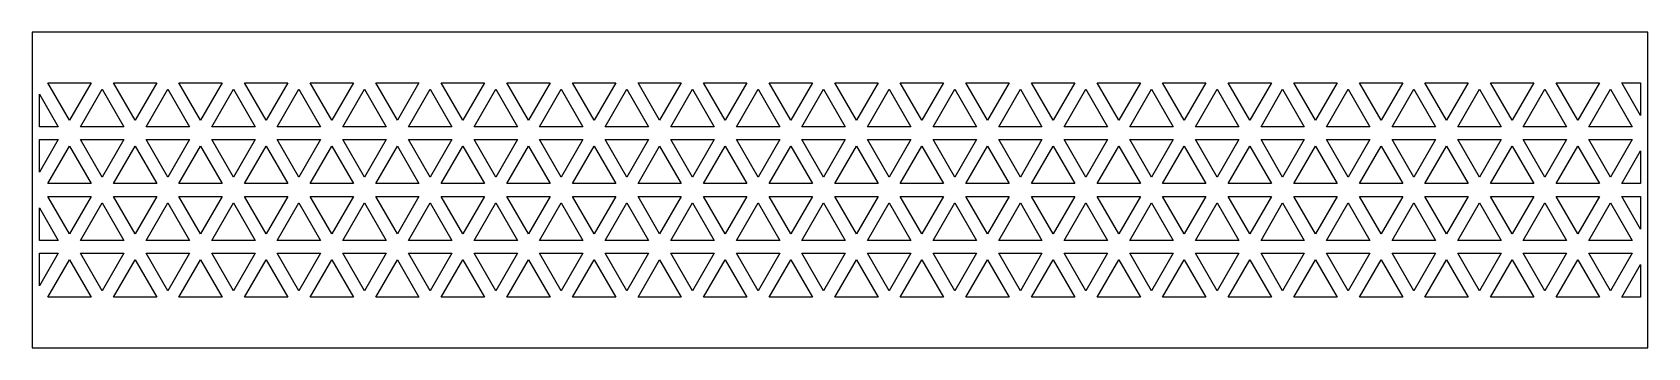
# Model space of a CAD drawing. Extents: x 148 to 1052, y 62 to 238.
import ezdxf

# ---------------------------------------------------------------- set-up
doc = ezdxf.new("R2010")
doc.units = 0

msp = doc.modelspace()

# ---------------------------------------------------------------- linework, layer by layer
at = {"layer": 'Layer 1'}
for p, q in [((1052.250026, 238.25), (147.750026, 238.25)), ((147.750026, 238.25), (147.750026, 61.75)), ((1052.250026, 61.75), (1052.250026, 238.25)), ((168.54617, 189), (156.421814, 210)), ((156.421814, 210), (180.670526, 210)), ((180.670526, 210), (168.54617, 189)), ((205.265647, 189), (193.141291, 210)), ((193.141291, 210), (217.390003, 210)), ((217.390003, 210), (205.265647, 189)), ((241.985124, 189), (229.860769, 210)), ((229.860769, 210), (254.10948, 210)), ((254.10948, 210), (241.985124, 189)), ((278.704601, 189), (266.580246, 210)), ((266.580246, 210), (290.828957, 210)), ((290.828957, 210), (278.704601, 189)), ((315.424078, 189), (303.299723, 210)), ((303.299723, 210), (327.548434, 210)), ((327.548434, 210), (315.424078, 189)), ((352.143556, 189), (340.0192, 210)), ((340.0192, 210), (364.267911, 210)), ((364.267911, 210), (352.143556, 189)), ((388.863033, 189), (376.738677, 210)), ((376.738677, 210), (400.987388, 210)), ((400.987388, 210), (388.863033, 189)), ((425.58251, 189), (413.458154, 210)), ((413.458154, 210), (437.706865, 210)), ((437.706865, 210), (425.58251, 189)), ((462.301987, 189), (450.177631, 210)), ((450.177631, 210), (474.426343, 210)), ((474.426343, 210), (462.301987, 189)), ((499.021464, 189), (486.897108, 210)), ((486.897108, 210), (511.14582, 210)), ((511.14582, 210), (499.021464, 189)), ((535.740941, 189), (523.616585, 210)), ((523.616585, 210), (547.865297, 210)), ((547.865297, 210), (535.740941, 189)), ((572.460418, 189), (560.336063, 210)), ((560.336063, 210), (584.584774, 210)), ((584.584774, 210), (572.460418, 189)), ((609.179895, 189), (597.05554, 210)), ((597.05554, 210), (621.304251, 210)), ((621.304251, 210), (609.179895, 189)), ((645.899372, 189), (633.775017, 210)), ((633.775017, 210), (658.023728, 210)), ((658.023728, 210), (645.899372, 189)), ((682.61885, 189), (670.494494, 210)), ((670.494494, 210), (694.743205, 210)), ((694.743205, 210), (682.61885, 189)), ((719.338327, 189), (707.213971, 210)), ((707.213971, 210), (731.462682, 210)), ((731.462682, 210), (719.338327, 189)), ((756.057804, 189), (743.933448, 210)), ((743.933448, 210), (768.18216, 210)), ((768.18216, 210), (756.057804, 189)), ((792.777281, 189), (780.652925, 210)), ((780.652925, 210), (804.901637, 210)), ((804.901637, 210), (792.777281, 189)), ((829.496758, 189), (817.372402, 210)), ((817.372402, 210), (841.621114, 210)), ((841.621114, 210), (829.496758, 189)), ((866.216235, 189), (854.09188, 210)), ((854.09188, 210), (878.340591, 210)), ((878.340591, 210), (866.216235, 189)), ((902.935712, 189), (890.811357, 210)), ((890.811357, 210), (915.060068, 210)), ((915.060068, 210), (902.935712, 189)), ((939.655189, 189), (927.530834, 210)), ((927.530834, 210), (951.779545, 210)), ((951.779545, 210), (939.655189, 189)), ((976.374667, 189), (964.250311, 210)), ((964.250311, 210), (988.499022, 210)), ((988.499022, 210), (976.374667, 189)), ((1013.094144, 189), (1000.969788, 210)), ((1000.969788, 210), (1025.218499, 210)), ((1025.218499, 210), (1013.094144, 189)), ((1037.689265, 210), (1048.250026, 210)), ((1048.250026, 191.708226), (1037.689265, 210)), ((1037.689265, 210), (1037.689265, 210)), ((1048.250026, 210), (1048.250026, 191.708226)), ((151.750026, 185.4), (151.750026, 203.691774)), ((151.750026, 203.691774), (162.310787, 185.4)), ((174.781553, 185.4), (186.905908, 206.4)), ((186.905908, 206.4), (199.030264, 185.4)), ((186.905908, 206.4), (186.905908, 206.4)), ((211.50103, 185.4), (223.625386, 206.4)), ((223.625386, 206.4), (235.749741, 185.4)), ((223.625386, 206.4), (223.625386, 206.4)), ((248.220507, 185.4), (260.344863, 206.4)), ((260.344863, 206.4), (272.469218, 185.4)), ((260.344863, 206.4), (260.344863, 206.4)), ((284.939984, 185.4), (297.06434, 206.4)), ((297.06434, 206.4), (309.188695, 185.4)), ((297.06434, 206.4), (297.06434, 206.4)), ((321.659461, 185.4), (333.783817, 206.4)), ((333.783817, 206.4), (345.908173, 185.4)), ((333.783817, 206.4), (333.783817, 206.4)), ((358.378938, 185.4), (370.503294, 206.4)), ((370.503294, 206.4), (382.62765, 185.4)), ((370.503294, 206.4), (370.503294, 206.4)), ((395.098416, 185.4), (407.222771, 206.4)), ((407.222771, 206.4), (419.347127, 185.4)), ((407.222771, 206.4), (407.222771, 206.4)), ((431.817893, 185.4), (443.942248, 206.4)), ((443.942248, 206.4), (456.066604, 185.4)), ((443.942248, 206.4), (443.942248, 206.4)), ((468.53737, 185.4), (480.661725, 206.4)), ((480.661725, 206.4), (492.786081, 185.4)), ((480.661725, 206.4), (480.661725, 206.4)), ((505.256847, 185.4), (517.381203, 206.4)), ((517.381203, 206.4), (529.505558, 185.4)), ((517.381203, 206.4), (517.381203, 206.4)), ((541.976324, 185.4), (554.10068, 206.4)), ((554.10068, 206.4), (566.225035, 185.4)), ((554.10068, 206.4), (554.10068, 206.4)), ((578.695801, 185.4), (590.820157, 206.4)), ((590.820157, 206.4), (602.944512, 185.4)), ((590.820157, 206.4), (590.820157, 206.4)), ((615.415278, 185.4), (627.539634, 206.4)), ((627.539634, 206.4), (639.66399, 185.4)), ((627.539634, 206.4), (627.539634, 206.4)), ((652.134755, 185.4), (664.259111, 206.4)), ((664.259111, 206.4), (676.383467, 185.4)), ((664.259111, 206.4), (664.259111, 206.4)), ((688.854233, 185.4), (700.978588, 206.4)), ((700.978588, 206.4), (713.102944, 185.4)), ((700.978588, 206.4), (700.978588, 206.4)), ((725.57371, 185.4), (737.698065, 206.4)), ((737.698065, 206.4), (749.822421, 185.4)), ((737.698065, 206.4), (737.698065, 206.4)), ((762.293187, 185.4), (774.417542, 206.4)), ((774.417542, 206.4), (786.541898, 185.4)), ((774.417542, 206.4), (774.417542, 206.4)), ((799.012664, 185.4), (811.13702, 206.4)), ((811.13702, 206.4), (823.261375, 185.4)), ((811.13702, 206.4), (811.13702, 206.4)), ((835.732141, 185.4), (847.856497, 206.4)), ((847.856497, 206.4), (859.980852, 185.4)), ((847.856497, 206.4), (847.856497, 206.4)), ((872.451618, 185.4), (884.575974, 206.4)), ((884.575974, 206.4), (896.700329, 185.4)), ((884.575974, 206.4), (884.575974, 206.4)), ((909.171095, 185.4), (921.295451, 206.4)), ((921.295451, 206.4), (933.419807, 185.4)), ((921.295451, 206.4), (921.295451, 206.4)), ((945.890572, 185.4), (958.014928, 206.4)), ((958.014928, 206.4), (970.139284, 185.4)), ((958.014928, 206.4), (958.014928, 206.4)), ((982.610049, 185.4), (994.734405, 206.4)), ((994.734405, 206.4), (1006.858761, 185.4)), ((994.734405, 206.4), (994.734405, 206.4)), ((1019.329527, 185.4), (1031.453882, 206.4)), ((1031.453882, 206.4), (1043.578238, 185.4)), ((1031.453882, 206.4), (1031.453882, 206.4)), ((162.310787, 185.4), (151.750026, 185.4)), ((151.750026, 185.4), (151.750026, 185.4)), ((168.54617, 189), (168.54617, 189)), ((199.030264, 185.4), (174.781553, 185.4)), ((205.265647, 189), (205.265647, 189)), ((235.749741, 185.4), (211.50103, 185.4)), ((241.985124, 189), (241.985124, 189)), ((272.469218, 185.4), (248.220507, 185.4)), ((278.704601, 189), (278.704601, 189)), ((309.188695, 185.4), (284.939984, 185.4)), ((315.424078, 189), (315.424078, 189)), ((345.908173, 185.4), (321.659461, 185.4)), ((352.143556, 189), (352.143556, 189)), ((382.62765, 185.4), (358.378938, 185.4)), ((388.863033, 189), (388.863033, 189)), ((419.347127, 185.4), (395.098416, 185.4)), ((425.58251, 189), (425.58251, 189)), ((456.066604, 185.4), (431.817893, 185.4)), ((462.301987, 189), (462.301987, 189)), ((492.786081, 185.4), (468.53737, 185.4)), ((499.021464, 189), (499.021464, 189)), ((529.505558, 185.4), (505.256847, 185.4)), ((535.740941, 189), (535.740941, 189)), ((566.225035, 185.4), (541.976324, 185.4)), ((572.460418, 189), (572.460418, 189)), ((602.944512, 185.4), (578.695801, 185.4)), ((609.179895, 189), (609.179895, 189)), ((639.66399, 185.4), (615.415278, 185.4)), ((645.899372, 189), (645.899372, 189)), ((676.383467, 185.4), (652.134755, 185.4)), ((682.61885, 189), (682.61885, 189)), ((713.102944, 185.4), (688.854233, 185.4)), ((719.338327, 189), (719.338327, 189)), ((749.822421, 185.4), (725.57371, 185.4)), ((756.057804, 189), (756.057804, 189)), ((786.541898, 185.4), (762.293187, 185.4)), ((792.777281, 189), (792.777281, 189)), ((823.261375, 185.4), (799.012664, 185.4)), ((829.496758, 189), (829.496758, 189)), ((859.980852, 185.4), (835.732141, 185.4)), ((866.216235, 189), (866.216235, 189)), ((896.700329, 185.4), (872.451618, 185.4)), ((902.935712, 189), (902.935712, 189)), ((933.419807, 185.4), (909.171095, 185.4)), ((939.655189, 189), (939.655189, 189)), ((970.139284, 185.4), (945.890572, 185.4)), ((976.374667, 189), (976.374667, 189)), ((1006.858761, 185.4), (982.610049, 185.4)), ((1013.094144, 189), (1013.094144, 189)), ((1043.578238, 185.4), (1019.329527, 185.4)), ((151.750026, 178.2), (162.310787, 178.2)), ((162.310787, 178.2), (151.750026, 159.908226)), ((151.750026, 159.908226), (151.750026, 178.2)), ((151.750026, 178.2), (151.750026, 178.2)), ((156.421814, 153.6), (168.54617, 174.6)), ((168.54617, 174.6), (180.670526, 153.6)), ((168.54617, 174.6), (168.54617, 174.6)), ((186.905908, 157.2), (174.781553, 178.2)), ((174.781553, 178.2), (199.030264, 178.2)), ((199.030264, 178.2), (186.905908, 157.2)), ((193.141291, 153.6), (205.265647, 174.6)), ((205.265647, 174.6), (217.390003, 153.6)), ((205.265647, 174.6), (205.265647, 174.6)), ((223.625386, 157.2), (211.50103, 178.2)), ((211.50103, 178.2), (235.749741, 178.2)), ((235.749741, 178.2), (223.625386, 157.2)), ((229.860769, 153.6), (241.985124, 174.6)), ((241.985124, 174.6), (254.10948, 153.6)), ((241.985124, 174.6), (241.985124, 174.6)), ((260.344863, 157.2), (248.220507, 178.2)), ((248.220507, 178.2), (272.469218, 178.2)), ((272.469218, 178.2), (260.344863, 157.2)), ((266.580246, 153.6), (278.704601, 174.6)), ((278.704601, 174.6), (290.828957, 153.6)), ((278.704601, 174.6), (278.704601, 174.6)), ((297.06434, 157.2), (284.939984, 178.2)), ((284.939984, 178.2), (309.188695, 178.2)), ((309.188695, 178.2), (297.06434, 157.2)), ((303.299723, 153.6), (315.424078, 174.6)), ((315.424078, 174.6), (327.548434, 153.6)), ((315.424078, 174.6), (315.424078, 174.6)), ((333.783817, 157.2), (321.659461, 178.2)), ((321.659461, 178.2), (345.908173, 178.2)), ((345.908173, 178.2), (333.783817, 157.2)), ((340.0192, 153.6), (352.143556, 174.6)), ((352.143556, 174.6), (364.267911, 153.6)), ((352.143556, 174.6), (352.143556, 174.6)), ((370.503294, 157.2), (358.378938, 178.2)), ((358.378938, 178.2), (382.62765, 178.2)), ((382.62765, 178.2), (370.503294, 157.2)), ((376.738677, 153.6), (388.863033, 174.6)), ((388.863033, 174.6), (400.987388, 153.6)), ((388.863033, 174.6), (388.863033, 174.6)), ((407.222771, 157.2), (395.098416, 178.2)), ((395.098416, 178.2), (419.347127, 178.2)), ((419.347127, 178.2), (407.222771, 157.2)), ((413.458154, 153.6), (425.58251, 174.6)), ((425.58251, 174.6), (437.706865, 153.6)), ((425.58251, 174.6), (425.58251, 174.6)), ((443.942248, 157.2), (431.817893, 178.2)), ((431.817893, 178.2), (456.066604, 178.2)), ((456.066604, 178.2), (443.942248, 157.2)), ((450.177631, 153.6), (462.301987, 174.6)), ((462.301987, 174.6), (474.426343, 153.6)), ((462.301987, 174.6), (462.301987, 174.6)), ((480.661725, 157.2), (468.53737, 178.2)), ((468.53737, 178.2), (492.786081, 178.2)), ((492.786081, 178.2), (480.661725, 157.2)), ((486.897108, 153.6), (499.021464, 174.6)), ((499.021464, 174.6), (511.14582, 153.6)), ((499.021464, 174.6), (499.021464, 174.6)), ((517.381203, 157.2), (505.256847, 178.2)), ((505.256847, 178.2), (529.505558, 178.2)), ((529.505558, 178.2), (517.381203, 157.2)), ((523.616585, 153.6), (535.740941, 174.6)), ((535.740941, 174.6), (547.865297, 153.6)), ((535.740941, 174.6), (535.740941, 174.6)), ((554.10068, 157.2), (541.976324, 178.2)), ((541.976324, 178.2), (566.225035, 178.2)), ((566.225035, 178.2), (554.10068, 157.2)), ((560.336063, 153.6), (572.460418, 174.6)), ((572.460418, 174.6), (584.584774, 153.6)), ((572.460418, 174.6), (572.460418, 174.6)), ((590.820157, 157.2), (578.695801, 178.2)), ((578.695801, 178.2), (602.944512, 178.2)), ((602.944512, 178.2), (590.820157, 157.2)), ((597.05554, 153.6), (609.179895, 174.6)), ((609.179895, 174.6), (621.304251, 153.6)), ((609.179895, 174.6), (609.179895, 174.6)), ((627.539634, 157.2), (615.415278, 178.2)), ((615.415278, 178.2), (639.66399, 178.2)), ((639.66399, 178.2), (627.539634, 157.2)), ((633.775017, 153.6), (645.899372, 174.6)), ((645.899372, 174.6), (658.023728, 153.6)), ((645.899372, 174.6), (645.899372, 174.6)), ((664.259111, 157.2), (652.134755, 178.2)), ((652.134755, 178.2), (676.383467, 178.2)), ((676.383467, 178.2), (664.259111, 157.2)), ((670.494494, 153.6), (682.61885, 174.6)), ((682.61885, 174.6), (694.743205, 153.6)), ((682.61885, 174.6), (682.61885, 174.6)), ((700.978588, 157.2), (688.854233, 178.2)), ((688.854233, 178.2), (713.102944, 178.2)), ((713.102944, 178.2), (700.978588, 157.2)), ((707.213971, 153.6), (719.338327, 174.6)), ((719.338327, 174.6), (731.462682, 153.6)), ((719.338327, 174.6), (719.338327, 174.6)), ((737.698065, 157.2), (725.57371, 178.2)), ((725.57371, 178.2), (749.822421, 178.2)), ((749.822421, 178.2), (737.698065, 157.2)), ((743.933448, 153.6), (756.057804, 174.6)), ((756.057804, 174.6), (768.18216, 153.6)), ((756.057804, 174.6), (756.057804, 174.6)), ((774.417542, 157.2), (762.293187, 178.2)), ((762.293187, 178.2), (786.541898, 178.2)), ((786.541898, 178.2), (774.417542, 157.2)), ((780.652925, 153.6), (792.777281, 174.6)), ((792.777281, 174.6), (804.901637, 153.6)), ((792.777281, 174.6), (792.777281, 174.6)), ((811.13702, 157.2), (799.012664, 178.2)), ((799.012664, 178.2), (823.261375, 178.2)), ((823.261375, 178.2), (811.13702, 157.2)), ((817.372402, 153.6), (829.496758, 174.6)), ((829.496758, 174.6), (841.621114, 153.6)), ((829.496758, 174.6), (829.496758, 174.6)), ((847.856497, 157.2), (835.732141, 178.2)), ((835.732141, 178.2), (859.980852, 178.2)), ((859.980852, 178.2), (847.856497, 157.2)), ((854.09188, 153.6), (866.216235, 174.6)), ((866.216235, 174.6), (878.340591, 153.6)), ((866.216235, 174.6), (866.216235, 174.6)), ((884.575974, 157.2), (872.451618, 178.2)), ((872.451618, 178.2), (896.700329, 178.2)), ((896.700329, 178.2), (884.575974, 157.2)), ((890.811357, 153.6), (902.935712, 174.6)), ((902.935712, 174.6), (915.060068, 153.6)), ((902.935712, 174.6), (902.935712, 174.6)), ((921.295451, 157.2), (909.171095, 178.2)), ((909.171095, 178.2), (933.419807, 178.2)), ((933.419807, 178.2), (921.295451, 157.2)), ((927.530834, 153.6), (939.655189, 174.6)), ((939.655189, 174.6), (951.779545, 153.6)), ((939.655189, 174.6), (939.655189, 174.6)), ((958.014928, 157.2), (945.890572, 178.2)), ((945.890572, 178.2), (970.139284, 178.2)), ((970.139284, 178.2), (958.014928, 157.2)), ((964.250311, 153.6), (976.374667, 174.6)), ((976.374667, 174.6), (988.499022, 153.6)), ((976.374667, 174.6), (976.374667, 174.6)), ((994.734405, 157.2), (982.610049, 178.2)), ((982.610049, 178.2), (1006.858761, 178.2)), ((1006.858761, 178.2), (994.734405, 157.2)), ((1000.969788, 153.6), (1013.094144, 174.6)), ((1013.094144, 174.6), (1025.218499, 153.6)), ((1013.094144, 174.6), (1013.094144, 174.6)), ((1031.453882, 157.2), (1019.329527, 178.2)), ((1019.329527, 178.2), (1043.578238, 178.2)), ((1043.578238, 178.2), (1031.453882, 157.2)), ((1037.689265, 153.6), (1048.250026, 171.891774)), ((1048.250026, 171.891774), (1048.250026, 153.6)), ((186.905908, 157.2), (186.905908, 157.2)), ((223.625386, 157.2), (223.625386, 157.2)), ((260.344863, 157.2), (260.344863, 157.2)), ((297.06434, 157.2), (297.06434, 157.2)), ((333.783817, 157.2), (333.783817, 157.2)), ((370.503294, 157.2), (370.503294, 157.2)), ((407.222771, 157.2), (407.222771, 157.2)), ((443.942248, 157.2), (443.942248, 157.2)), ((480.661725, 157.2), (480.661725, 157.2)), ((517.381203, 157.2), (517.381203, 157.2)), ((554.10068, 157.2), (554.10068, 157.2)), ((590.820157, 157.2), (590.820157, 157.2)), ((627.539634, 157.2), (627.539634, 157.2)), ((664.259111, 157.2), (664.259111, 157.2)), ((700.978588, 157.2), (700.978588, 157.2)), ((737.698065, 157.2), (737.698065, 157.2)), ((774.417542, 157.2), (774.417542, 157.2)), ((811.13702, 157.2), (811.13702, 157.2)), ((847.856497, 157.2), (847.856497, 157.2)), ((884.575974, 157.2), (884.575974, 157.2)), ((921.295451, 157.2), (921.295451, 157.2)), ((958.014928, 157.2), (958.014928, 157.2)), ((994.734405, 157.2), (994.734405, 157.2)), ((1031.453882, 157.2), (1031.453882, 157.2)), ((180.670526, 153.6), (156.421814, 153.6)), ((168.54617, 125.4), (156.421814, 146.4)), ((156.421814, 146.4), (180.670526, 146.4)), ((180.670526, 146.4), (168.54617, 125.4)), ((217.390003, 153.6), (193.141291, 153.6)), ((205.265647, 125.4), (193.141291, 146.4)), ((193.141291, 146.4), (217.390003, 146.4)), ((217.390003, 146.4), (205.265647, 125.4)), ((254.10948, 153.6), (229.860769, 153.6)), ((241.985124, 125.4), (229.860769, 146.4)), ((229.860769, 146.4), (254.10948, 146.4)), ((254.10948, 146.4), (241.985124, 125.4)), ((290.828957, 153.6), (266.580246, 153.6)), ((278.704601, 125.4), (266.580246, 146.4)), ((266.580246, 146.4), (290.828957, 146.4)), ((290.828957, 146.4), (278.704601, 125.4)), ((327.548434, 153.6), (303.299723, 153.6)), ((315.424078, 125.4), (303.299723, 146.4)), ((303.299723, 146.4), (327.548434, 146.4)), ((327.548434, 146.4), (315.424078, 125.4)), ((364.267911, 153.6), (340.0192, 153.6)), ((352.143556, 125.4), (340.0192, 146.4)), ((340.0192, 146.4), (364.267911, 146.4)), ((364.267911, 146.4), (352.143556, 125.4)), ((400.987388, 153.6), (376.738677, 153.6)), ((388.863033, 125.4), (376.738677, 146.4)), ((376.738677, 146.4), (400.987388, 146.4)), ((400.987388, 146.4), (388.863033, 125.4)), ((437.706865, 153.6), (413.458154, 153.6)), ((425.58251, 125.4), (413.458154, 146.4)), ((413.458154, 146.4), (437.706865, 146.4)), ((437.706865, 146.4), (425.58251, 125.4)), ((474.426343, 153.6), (450.177631, 153.6)), ((462.301987, 125.4), (450.177631, 146.4)), ((450.177631, 146.4), (474.426343, 146.4)), ((474.426343, 146.4), (462.301987, 125.4)), ((511.14582, 153.6), (486.897108, 153.6)), ((499.021464, 125.4), (486.897108, 146.4)), ((486.897108, 146.4), (511.14582, 146.4)), ((511.14582, 146.4), (499.021464, 125.4)), ((547.865297, 153.6), (523.616585, 153.6)), ((535.740941, 125.4), (523.616585, 146.4)), ((523.616585, 146.4), (547.865297, 146.4)), ((547.865297, 146.4), (535.740941, 125.4)), ((584.584774, 153.6), (560.336063, 153.6)), ((572.460418, 125.4), (560.336063, 146.4)), ((560.336063, 146.4), (584.584774, 146.4)), ((584.584774, 146.4), (572.460418, 125.4)), ((621.304251, 153.6), (597.05554, 153.6)), ((609.179895, 125.4), (597.05554, 146.4)), ((597.05554, 146.4), (621.304251, 146.4)), ((621.304251, 146.4), (609.179895, 125.4)), ((658.023728, 153.6), (633.775017, 153.6)), ((645.899372, 125.4), (633.775017, 146.4)), ((633.775017, 146.4), (658.023728, 146.4)), ((658.023728, 146.4), (645.899372, 125.4)), ((694.743205, 153.6), (670.494494, 153.6)), ((682.61885, 125.4), (670.494494, 146.4)), ((670.494494, 146.4), (694.743205, 146.4)), ((694.743205, 146.4), (682.61885, 125.4)), ((731.462682, 153.6), (707.213971, 153.6)), ((719.338327, 125.4), (707.213971, 146.4)), ((707.213971, 146.4), (731.462682, 146.4)), ((731.462682, 146.4), (719.338327, 125.4)), ((768.18216, 153.6), (743.933448, 153.6)), ((756.057804, 125.4), (743.933448, 146.4)), ((743.933448, 146.4), (768.18216, 146.4)), ((768.18216, 146.4), (756.057804, 125.4)), ((804.901637, 153.6), (780.652925, 153.6)), ((792.777281, 125.4), (780.652925, 146.4)), ((780.652925, 146.4), (804.901637, 146.4)), ((804.901637, 146.4), (792.777281, 125.4)), ((841.621114, 153.6), (817.372402, 153.6)), ((829.496758, 125.4), (817.372402, 146.4)), ((817.372402, 146.4), (841.621114, 146.4)), ((841.621114, 146.4), (829.496758, 125.4)), ((878.340591, 153.6), (854.09188, 153.6)), ((866.216235, 125.4), (854.09188, 146.4)), ((854.09188, 146.4), (878.340591, 146.4)), ((878.340591, 146.4), (866.216235, 125.4)), ((915.060068, 153.6), (890.811357, 153.6)), ((902.935712, 125.4), (890.811357, 146.4)), ((890.811357, 146.4), (915.060068, 146.4)), ((915.060068, 146.4), (902.935712, 125.4)), ((951.779545, 153.6), (927.530834, 153.6)), ((939.655189, 125.4), (927.530834, 146.4)), ((927.530834, 146.4), (951.779545, 146.4)), ((951.779545, 146.4), (939.655189, 125.4)), ((988.499022, 153.6), (964.250311, 153.6)), ((976.374667, 125.4), (964.250311, 146.4)), ((964.250311, 146.4), (988.499022, 146.4)), ((988.499022, 146.4), (976.374667, 125.4)), ((1025.218499, 153.6), (1000.969788, 153.6)), ((1013.094144, 125.4), (1000.969788, 146.4)), ((1000.969788, 146.4), (1025.218499, 146.4)), ((1025.218499, 146.4), (1013.094144, 125.4)), ((1048.250026, 153.6), (1037.689265, 153.6)), ((1037.689265, 153.6), (1037.689265, 153.6)), ((1037.689265, 146.4), (1048.250026, 146.4)), ((1048.250026, 128.108226), (1037.689265, 146.4)), ((1037.689265, 146.4), (1037.689265, 146.4)), ((1048.250026, 146.4), (1048.250026, 128.108226)), ((151.750026, 121.8), (151.750026, 140.091774)), ((151.750026, 140.091774), (162.310787, 121.8)), ((174.781553, 121.8), (186.905908, 142.8)), ((186.905908, 142.8), (199.030264, 121.8)), ((186.905908, 142.8), (186.905908, 142.8)), ((211.50103, 121.8), (223.625386, 142.8)), ((223.625386, 142.8), (235.749741, 121.8)), ((223.625386, 142.8), (223.625386, 142.8)), ((248.220507, 121.8), (260.344863, 142.8)), ((260.344863, 142.8), (272.469218, 121.8)), ((260.344863, 142.8), (260.344863, 142.8)), ((284.939984, 121.8), (297.06434, 142.8)), ((297.06434, 142.8), (309.188695, 121.8)), ((297.06434, 142.8), (297.06434, 142.8)), ((321.659461, 121.8), (333.783817, 142.8)), ((333.783817, 142.8), (345.908173, 121.8)), ((333.783817, 142.8), (333.783817, 142.8)), ((358.378938, 121.8), (370.503294, 142.8)), ((370.503294, 142.8), (382.62765, 121.8)), ((370.503294, 142.8), (370.503294, 142.8)), ((395.098416, 121.8), (407.222771, 142.8)), ((407.222771, 142.8), (419.347127, 121.8)), ((407.222771, 142.8), (407.222771, 142.8)), ((431.817893, 121.8), (443.942248, 142.8)), ((443.942248, 142.8), (456.066604, 121.8)), ((443.942248, 142.8), (443.942248, 142.8)), ((468.53737, 121.8), (480.661725, 142.8)), ((480.661725, 142.8), (492.786081, 121.8)), ((480.661725, 142.8), (480.661725, 142.8)), ((505.256847, 121.8), (517.381203, 142.8)), ((517.381203, 142.8), (529.505558, 121.8)), ((517.381203, 142.8), (517.381203, 142.8)), ((541.976324, 121.8), (554.10068, 142.8)), ((554.10068, 142.8), (566.225035, 121.8)), ((554.10068, 142.8), (554.10068, 142.8)), ((578.695801, 121.8), (590.820157, 142.8)), ((590.820157, 142.8), (602.944512, 121.8)), ((590.820157, 142.8), (590.820157, 142.8)), ((615.415278, 121.8), (627.539634, 142.8)), ((627.539634, 142.8), (639.66399, 121.8)), ((627.539634, 142.8), (627.539634, 142.8)), ((652.134755, 121.8), (664.259111, 142.8)), ((664.259111, 142.8), (676.383467, 121.8)), ((664.259111, 142.8), (664.259111, 142.8)), ((688.854233, 121.8), (700.978588, 142.8)), ((700.978588, 142.8), (713.102944, 121.8)), ((700.978588, 142.8), (700.978588, 142.8)), ((725.57371, 121.8), (737.698065, 142.8)), ((737.698065, 142.8), (749.822421, 121.8)), ((737.698065, 142.8), (737.698065, 142.8)), ((762.293187, 121.8), (774.417542, 142.8)), ((774.417542, 142.8), (786.541898, 121.8)), ((774.417542, 142.8), (774.417542, 142.8)), ((799.012664, 121.8), (811.13702, 142.8)), ((811.13702, 142.8), (823.261375, 121.8)), ((811.13702, 142.8), (811.13702, 142.8)), ((835.732141, 121.8), (847.856497, 142.8)), ((847.856497, 142.8), (859.980852, 121.8)), ((847.856497, 142.8), (847.856497, 142.8)), ((872.451618, 121.8), (884.575974, 142.8)), ((884.575974, 142.8), (896.700329, 121.8)), ((884.575974, 142.8), (884.575974, 142.8)), ((909.171095, 121.8), (921.295451, 142.8)), ((921.295451, 142.8), (933.419807, 121.8)), ((921.295451, 142.8), (921.295451, 142.8)), ((945.890572, 121.8), (958.014928, 142.8)), ((958.014928, 142.8), (970.139284, 121.8)), ((958.014928, 142.8), (958.014928, 142.8)), ((982.610049, 121.8), (994.734405, 142.8)), ((994.734405, 142.8), (1006.858761, 121.8)), ((994.734405, 142.8), (994.734405, 142.8)), ((1019.329527, 121.8), (1031.453882, 142.8)), ((1031.453882, 142.8), (1043.578238, 121.8)), ((1031.453882, 142.8), (1031.453882, 142.8)), ((162.310787, 121.8), (151.750026, 121.8)), ((151.750026, 121.8), (151.750026, 121.8)), ((168.54617, 125.4), (168.54617, 125.4)), ((199.030264, 121.8), (174.781553, 121.8)), ((205.265647, 125.4), (205.265647, 125.4)), ((235.749741, 121.8), (211.50103, 121.8)), ((241.985124, 125.4), (241.985124, 125.4)), ((272.469218, 121.8), (248.220507, 121.8)), ((278.704601, 125.4), (278.704601, 125.4)), ((309.188695, 121.8), (284.939984, 121.8)), ((315.424078, 125.4), (315.424078, 125.4)), ((345.908173, 121.8), (321.659461, 121.8)), ((352.143556, 125.4), (352.143556, 125.4)), ((382.62765, 121.8), (358.378938, 121.8)), ((388.863033, 125.4), (388.863033, 125.4)), ((419.347127, 121.8), (395.098416, 121.8)), ((425.58251, 125.4), (425.58251, 125.4)), ((456.066604, 121.8), (431.817893, 121.8)), ((462.301987, 125.4), (462.301987, 125.4)), ((492.786081, 121.8), (468.53737, 121.8)), ((499.021464, 125.4), (499.021464, 125.4)), ((529.505558, 121.8), (505.256847, 121.8)), ((535.740941, 125.4), (535.740941, 125.4)), ((566.225035, 121.8), (541.976324, 121.8)), ((572.460418, 125.4), (572.460418, 125.4)), ((602.944512, 121.8), (578.695801, 121.8)), ((609.179895, 125.4), (609.179895, 125.4)), ((639.66399, 121.8), (615.415278, 121.8)), ((645.899372, 125.4), (645.899372, 125.4)), ((676.383467, 121.8), (652.134755, 121.8)), ((682.61885, 125.4), (682.61885, 125.4)), ((713.102944, 121.8), (688.854233, 121.8)), ((719.338327, 125.4), (719.338327, 125.4)), ((749.822421, 121.8), (725.57371, 121.8)), ((756.057804, 125.4), (756.057804, 125.4)), ((786.541898, 121.8), (762.293187, 121.8)), ((792.777281, 125.4), (792.777281, 125.4)), ((823.261375, 121.8), (799.012664, 121.8)), ((829.496758, 125.4), (829.496758, 125.4)), ((859.980852, 121.8), (835.732141, 121.8)), ((866.216235, 125.4), (866.216235, 125.4)), ((896.700329, 121.8), (872.451618, 121.8)), ((902.935712, 125.4), (902.935712, 125.4)), ((933.419807, 121.8), (909.171095, 121.8)), ((939.655189, 125.4), (939.655189, 125.4)), ((970.139284, 121.8), (945.890572, 121.8)), ((976.374667, 125.4), (976.374667, 125.4)), ((1006.858761, 121.8), (982.610049, 121.8)), ((1013.094144, 125.4), (1013.094144, 125.4)), ((1043.578238, 121.8), (1019.329527, 121.8)), ((151.750026, 114.6), (162.310787, 114.6)), ((162.310787, 114.6), (151.750026, 96.308226)), ((151.750026, 96.308226), (151.750026, 114.6)), ((151.750026, 114.6), (151.750026, 114.6)), ((156.421814, 90), (168.54617, 111)), ((168.54617, 111), (180.670526, 90)), ((168.54617, 111), (168.54617, 111)), ((186.905908, 93.6), (174.781553, 114.6)), ((174.781553, 114.6), (199.030264, 114.6)), ((199.030264, 114.6), (186.905908, 93.6)), ((193.141291, 90), (205.265647, 111)), ((205.265647, 111), (217.390003, 90)), ((205.265647, 111), (205.265647, 111)), ((223.625386, 93.6), (211.50103, 114.6)), ((211.50103, 114.6), (235.749741, 114.6)), ((235.749741, 114.6), (223.625386, 93.6)), ((229.860769, 90), (241.985124, 111)), ((241.985124, 111), (254.10948, 90)), ((241.985124, 111), (241.985124, 111)), ((260.344863, 93.6), (248.220507, 114.6)), ((248.220507, 114.6), (272.469218, 114.6)), ((272.469218, 114.6), (260.344863, 93.6)), ((266.580246, 90), (278.704601, 111)), ((278.704601, 111), (290.828957, 90)), ((278.704601, 111), (278.704601, 111)), ((297.06434, 93.6), (284.939984, 114.6)), ((284.939984, 114.6), (309.188695, 114.6)), ((309.188695, 114.6), (297.06434, 93.6)), ((303.299723, 90), (315.424078, 111)), ((315.424078, 111), (327.548434, 90)), ((315.424078, 111), (315.424078, 111)), ((333.783817, 93.6), (321.659461, 114.6)), ((321.659461, 114.6), (345.908173, 114.6)), ((345.908173, 114.6), (333.783817, 93.6)), ((340.0192, 90), (352.143556, 111)), ((352.143556, 111), (364.267911, 90)), ((352.143556, 111), (352.143556, 111)), ((370.503294, 93.6), (358.378938, 114.6)), ((358.378938, 114.6), (382.62765, 114.6)), ((382.62765, 114.6), (370.503294, 93.6)), ((376.738677, 90), (388.863033, 111)), ((388.863033, 111), (400.987388, 90)), ((388.863033, 111), (388.863033, 111)), ((407.222771, 93.6), (395.098416, 114.6)), ((395.098416, 114.6), (419.347127, 114.6)), ((419.347127, 114.6), (407.222771, 93.6)), ((413.458154, 90), (425.58251, 111)), ((425.58251, 111), (437.706865, 90)), ((425.58251, 111), (425.58251, 111)), ((443.942248, 93.6), (431.817893, 114.6)), ((431.817893, 114.6), (456.066604, 114.6)), ((456.066604, 114.6), (443.942248, 93.6)), ((450.177631, 90), (462.301987, 111)), ((462.301987, 111), (474.426343, 90)), ((462.301987, 111), (462.301987, 111)), ((480.661725, 93.6), (468.53737, 114.6)), ((468.53737, 114.6), (492.786081, 114.6)), ((492.786081, 114.6), (480.661725, 93.6)), ((486.897108, 90), (499.021464, 111)), ((499.021464, 111), (511.14582, 90)), ((499.021464, 111), (499.021464, 111)), ((517.381203, 93.6), (505.256847, 114.6)), ((505.256847, 114.6), (529.505558, 114.6)), ((529.505558, 114.6), (517.381203, 93.6)), ((523.616585, 90), (535.740941, 111)), ((535.740941, 111), (547.865297, 90)), ((535.740941, 111), (535.740941, 111)), ((554.10068, 93.6), (541.976324, 114.6)), ((541.976324, 114.6), (566.225035, 114.6)), ((566.225035, 114.6), (554.10068, 93.6)), ((560.336063, 90), (572.460418, 111)), ((572.460418, 111), (584.584774, 90)), ((572.460418, 111), (572.460418, 111)), ((590.820157, 93.6), (578.695801, 114.6)), ((578.695801, 114.6), (602.944512, 114.6)), ((602.944512, 114.6), (590.820157, 93.6)), ((597.05554, 90), (609.179895, 111)), ((609.179895, 111), (621.304251, 90)), ((609.179895, 111), (609.179895, 111)), ((627.539634, 93.6), (615.415278, 114.6)), ((615.415278, 114.6), (639.66399, 114.6)), ((639.66399, 114.6), (627.539634, 93.6)), ((633.775017, 90), (645.899372, 111)), ((645.899372, 111), (658.023728, 90)), ((645.899372, 111), (645.899372, 111)), ((664.259111, 93.6), (652.134755, 114.6)), ((652.134755, 114.6), (676.383467, 114.6)), ((676.383467, 114.6), (664.259111, 93.6)), ((670.494494, 90), (682.61885, 111)), ((682.61885, 111), (694.743205, 90)), ((682.61885, 111), (682.61885, 111)), ((700.978588, 93.6), (688.854233, 114.6)), ((688.854233, 114.6), (713.102944, 114.6)), ((713.102944, 114.6), (700.978588, 93.6)), ((707.213971, 90), (719.338327, 111)), ((719.338327, 111), (731.462682, 90)), ((719.338327, 111), (719.338327, 111)), ((737.698065, 93.6), (725.57371, 114.6)), ((725.57371, 114.6), (749.822421, 114.6)), ((749.822421, 114.6), (737.698065, 93.6)), ((743.933448, 90), (756.057804, 111)), ((756.057804, 111), (768.18216, 90)), ((756.057804, 111), (756.057804, 111)), ((774.417542, 93.6), (762.293187, 114.6)), ((762.293187, 114.6), (786.541898, 114.6)), ((786.541898, 114.6), (774.417542, 93.6)), ((780.652925, 90), (792.777281, 111)), ((792.777281, 111), (804.901637, 90)), ((792.777281, 111), (792.777281, 111)), ((811.13702, 93.6), (799.012664, 114.6)), ((799.012664, 114.6), (823.261375, 114.6)), ((823.261375, 114.6), (811.13702, 93.6)), ((817.372402, 90), (829.496758, 111)), ((829.496758, 111), (841.621114, 90)), ((829.496758, 111), (829.496758, 111)), ((847.856497, 93.6), (835.732141, 114.6)), ((835.732141, 114.6), (859.980852, 114.6)), ((859.980852, 114.6), (847.856497, 93.6)), ((854.09188, 90), (866.216235, 111)), ((866.216235, 111), (878.340591, 90)), ((866.216235, 111), (866.216235, 111)), ((884.575974, 93.6), (872.451618, 114.6)), ((872.451618, 114.6), (896.700329, 114.6)), ((896.700329, 114.6), (884.575974, 93.6)), ((890.811357, 90), (902.935712, 111)), ((902.935712, 111), (915.060068, 90)), ((902.935712, 111), (902.935712, 111)), ((921.295451, 93.6), (909.171095, 114.6)), ((909.171095, 114.6), (933.419807, 114.6)), ((933.419807, 114.6), (921.295451, 93.6)), ((927.530834, 90), (939.655189, 111)), ((939.655189, 111), (951.779545, 90)), ((939.655189, 111), (939.655189, 111)), ((958.014928, 93.6), (945.890572, 114.6)), ((945.890572, 114.6), (970.139284, 114.6)), ((970.139284, 114.6), (958.014928, 93.6)), ((964.250311, 90), (976.374667, 111)), ((976.374667, 111), (988.499022, 90)), ((976.374667, 111), (976.374667, 111)), ((994.734405, 93.6), (982.610049, 114.6)), ((982.610049, 114.6), (1006.858761, 114.6)), ((1006.858761, 114.6), (994.734405, 93.6)), ((1000.969788, 90), (1013.094144, 111)), ((1013.094144, 111), (1025.218499, 90)), ((1013.094144, 111), (1013.094144, 111)), ((1031.453882, 93.6), (1019.329527, 114.6)), ((1019.329527, 114.6), (1043.578238, 114.6)), ((1043.578238, 114.6), (1031.453882, 93.6)), ((1037.689265, 90), (1048.250026, 108.291774)), ((1048.250026, 108.291774), (1048.250026, 90)), ((186.905908, 93.6), (186.905908, 93.6)), ((223.625386, 93.6), (223.625386, 93.6)), ((260.344863, 93.6), (260.344863, 93.6)), ((297.06434, 93.6), (297.06434, 93.6)), ((333.783817, 93.6), (333.783817, 93.6)), ((370.503294, 93.6), (370.503294, 93.6)), ((407.222771, 93.6), (407.222771, 93.6)), ((443.942248, 93.6), (443.942248, 93.6)), ((480.661725, 93.6), (480.661725, 93.6)), ((517.381203, 93.6), (517.381203, 93.6)), ((554.10068, 93.6), (554.10068, 93.6)), ((590.820157, 93.6), (590.820157, 93.6)), ((627.539634, 93.6), (627.539634, 93.6)), ((664.259111, 93.6), (664.259111, 93.6)), ((700.978588, 93.6), (700.978588, 93.6)), ((737.698065, 93.6), (737.698065, 93.6)), ((774.417542, 93.6), (774.417542, 93.6)), ((811.13702, 93.6), (811.13702, 93.6)), ((847.856497, 93.6), (847.856497, 93.6)), ((884.575974, 93.6), (884.575974, 93.6)), ((921.295451, 93.6), (921.295451, 93.6)), ((958.014928, 93.6), (958.014928, 93.6)), ((994.734405, 93.6), (994.734405, 93.6)), ((1031.453882, 93.6), (1031.453882, 93.6)), ((180.670526, 90), (156.421814, 90)), ((217.390003, 90), (193.141291, 90)), ((254.10948, 90), (229.860769, 90)), ((290.828957, 90), (266.580246, 90)), ((327.548434, 90), (303.299723, 90)), ((364.267911, 90), (340.0192, 90)), ((400.987388, 90), (376.738677, 90)), ((437.706865, 90), (413.458154, 90)), ((474.426343, 90), (450.177631, 90)), ((511.14582, 90), (486.897108, 90)), ((547.865297, 90), (523.616585, 90)), ((584.584774, 90), (560.336063, 90)), ((621.304251, 90), (597.05554, 90)), ((658.023728, 90), (633.775017, 90)), ((694.743205, 90), (670.494494, 90)), ((731.462682, 90), (707.213971, 90)), ((768.18216, 90), (743.933448, 90)), ((804.901637, 90), (780.652925, 90)), ((841.621114, 90), (817.372402, 90)), ((878.340591, 90), (854.09188, 90)), ((915.060068, 90), (890.811357, 90)), ((951.779545, 90), (927.530834, 90)), ((988.499022, 90), (964.250311, 90)), ((1025.218499, 90), (1000.969788, 90)), ((1048.250026, 90), (1037.689265, 90)), ((1037.689265, 90), (1037.689265, 90)), ((147.750026, 61.75), (1052.250026, 61.75)), ((147.750026, 61.75), (147.750026, 61.75))]:
    msp.add_line(p, q, dxfattribs=at)

doc.saveas('drawing.dxf')
